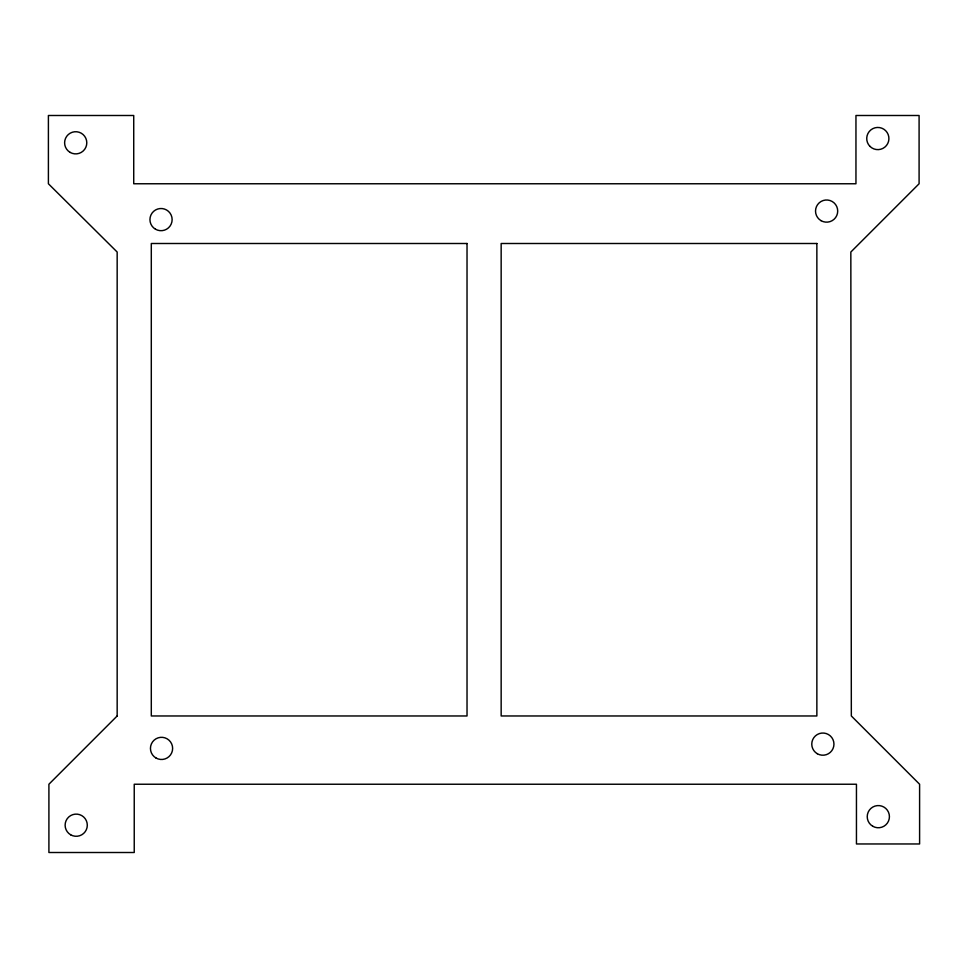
<?xml version="1.0" encoding="UTF-8"?>
<svg xmlns="http://www.w3.org/2000/svg" width="968" height="968" viewBox="0 0 968 968"><rect width="100%" height="100%" fill="white"/><g stroke="black" fill="none" stroke-linecap="round" stroke-linejoin="round"><path stroke-width="1.45" d="M117.164 715.969L48.908 784.237L48.908 852.505L134.237 852.505L134.237 784.237L856.45 784.237L856.45 843.963L919.6 843.963L919.6 784.237L851.332 715.969L850.836 252.031L919.092 183.763L919.092 115.495L855.954 115.495L855.954 183.763L133.729 183.763L133.729 115.495L48.4 115.495L48.4 183.763L117.164 252.031L117.164 715.969M467.024 243.5L151.298 243.5L151.298 715.969L467.024 715.969L467.024 243.5M816.859 243.5L501.158 243.5L501.158 715.969L816.859 715.969L816.859 243.5M869.978 146.386A11.096 11.096 0 0 0 888.539 141.413A11.096 11.096 0 0 0 874.951 127.824A11.096 11.096 0 0 0 869.978 146.386M70.156 152.412A11.096 11.096 0 0 0 86.793 142.804A11.096 11.096 0 0 0 70.156 133.197A11.096 11.096 0 0 0 70.156 152.412M821.07 220.68A11.096 11.096 0 0 0 837.707 211.072A11.096 11.096 0 0 0 821.07 201.465A11.096 11.096 0 0 0 821.07 220.68M155.485 229.21A11.096 11.096 0 0 0 172.135 219.603A11.096 11.096 0 0 0 155.485 209.996A11.096 11.096 0 0 0 155.485 229.21M155.993 758.005A11.096 11.096 0 0 0 172.631 748.397A11.096 11.096 0 0 0 155.993 738.79A11.096 11.096 0 0 0 155.993 758.005M817.307 753.733A11.096 11.096 0 0 0 833.956 744.126A11.096 11.096 0 0 0 817.307 734.518A11.096 11.096 0 0 0 817.307 753.733M70.664 834.803A11.096 11.096 0 0 0 87.302 825.196A11.096 11.096 0 0 0 70.664 815.588A11.096 11.096 0 0 0 70.664 834.803M872.773 826.273A11.096 11.096 0 0 0 889.423 816.665A11.096 11.096 0 0 0 872.773 807.058A11.096 11.096 0 0 0 872.773 826.273"/></g></svg>
